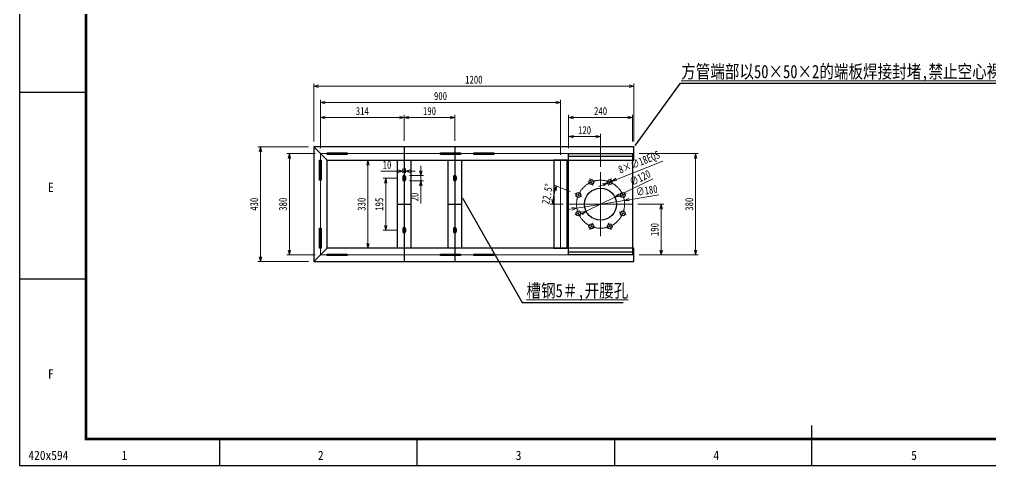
# Model space of a CAD drawing. Header units: millimetres. Extents: x 8637176 to 8643116, y -979721 to -975521.
# Drawn here: x 8637176 to 8640816, y -979721 to -978047 of the extents above; entities that cross this region are included whole.
import ezdxf
from ezdxf import colors
from ezdxf.entities.mleader import LeaderData, LeaderLine
from ezdxf.math import Vec2, Vec3

# ---------------------------------------------------------------- set-up
doc = ezdxf.new("R2010")
doc.units = ezdxf.units.MM
doc.header["$LTSCALE"] = 1000
doc.header["$PDSIZE"] = 0.1
doc.linetypes.add('CENTER', pattern=[2, 1.25, -0.25, 0.25, -0.25])
doc.linetypes.add('DASH', pattern=[0.35, 0.25, -0.1])
for name, color, linetype, lineweight in [('1_中心线', 1, 'CENTER', 9), ('5_文字线', 2, 'Continuous', 13), ('6文字层', 3, 'Continuous', 13), ('尺寸线层', 3, 'Continuous', 18)]:
    doc.layers.add(name, color=color, linetype=linetype, lineweight=lineweight)
doc.layers.add('3中心线层', color=1, linetype='CENTER')
doc.layers.add('图框', color=3, linetype='Continuous')
doc.styles.add('中英合写', font='', dxfattribs={"width": 0.8})
doc.styles.add('图框字体', font='', dxfattribs={"width": 0.8})
doc.styles.add('标题栏（黑体）', font='txt', dxfattribs={"width": 0.8})
doc.styles.get('中英合写').set_extended_font_data('SimSun')
doc.styles.get('图框字体').set_extended_font_data('SimSun')
doc.dimstyles.new('S50', dxfattribs={"dimscale": 50, "dimtxt": 3, "dimasz": 1.8, "dimexe": 1, "dimexo": 2, "dimgap": 0.9, "dimtad": 1, "dimdec": 0, "dimzin": 0, "dimdsep": 46, "dimtxsty": '中英合写', "dimblk": 'OPEN30', "dimcen": 0.09, "dimclrd": 3, "dimclre": 3, "dimclrt": 3, "dimadec": 0, "dimazin": 0, "dimtfac": 1, "dimtdec": 0, "dimtmove": 1, "dimatfit": 3, "dimldrblk": 'ARCHTICK', "dimfxl": 0, "dimtolj": 1, "dimtzin": 0, "dimlwd": -1, "dimlwe": -1, "dimarcsym": 0})

# ---------------------------------------------------------------- blocks, each defined once
blk = doc.blocks.new('_Open30')
at = {"color": 0, "linetype": 'ByBlock', "lineweight": -2}
for p, q in [((-1, 0.2679), (0, 0)), ((0, 0), (-1, -0.2679)), ((0, 0), (-1, 0))]:
    blk.add_line(p, q, dxfattribs=at)
blk = doc.blocks.new('*D20452')
at = {"layer": '6文字层', "color": 3}
for p, q in [((8638304, -978455.5), (8638304, -978405.1)), ((8638322, -978415.1), (8638599.8, -978415.1)), ((8638617.8, -978502.5), (8638617.8, -978405.1))]:
    blk.add_line(p, q, dxfattribs=at)
at = {"layer": 'Defpoints', "color": 0}
for p in [(8638617.8, -978415.1), (8638304, -978475.5), (8638617.8, -978522.5)]:
    blk.add_point(p, dxfattribs=at)
at = {"layer": '6文字层', "color": 3, "linetype": 'ByBlock', "xscale": 18, "yscale": 18, "zscale": 18, "rotation": 180}
blk.add_blockref('_Open30', (8638304, -978415.1), dxfattribs=at)
at = {"layer": '6文字层', "color": 3, "linetype": 'ByBlock', "xscale": 18, "yscale": 18, "zscale": 18}
blk.add_blockref('_Open30', (8638617.8, -978415.1), dxfattribs=at)
at = {"layer": '6文字层', "color": 3, "insert": (8638460.9, -978391.1), "char_height": 30, "attachment_point": 5, "style": '中英合写'}
blk.add_mtext('\\A1;314', dxfattribs=at)
blk = doc.blocks.new('_ArchTick')
at = {"color": 0, "linetype": 'ByBlock', "const_width": 0.4}
blk.add_lwpolyline([(-0.5, -0.5), (0.5, 0.5)], dxfattribs=at)
blk = doc.blocks.new('*D20453')
at = {"layer": '6文字层', "color": 3}
for p, q in [((8638617.8, -978502.5), (8638617.8, -978405.1)), ((8638635.8, -978415.1), (8638789.8, -978415.1)), ((8638807.8, -978502.5), (8638807.8, -978405.1))]:
    blk.add_line(p, q, dxfattribs=at)
at = {"layer": 'Defpoints', "color": 0}
for p in [(8638807.8, -978415.1), (8638617.8, -978522.5), (8638807.8, -978522.5)]:
    blk.add_point(p, dxfattribs=at)
at = {"layer": '6文字层', "color": 3, "linetype": 'ByBlock', "xscale": 18, "yscale": 18, "zscale": 18, "rotation": 180}
blk.add_blockref('_Open30', (8638617.8, -978415.1), dxfattribs=at)
at = {"layer": '6文字层', "color": 3, "linetype": 'ByBlock', "xscale": 18, "yscale": 18, "zscale": 18}
blk.add_blockref('_Open30', (8638807.8, -978415.1), dxfattribs=at)
at = {"layer": '6文字层', "color": 3, "insert": (8638712.8, -978391.1), "char_height": 30, "attachment_point": 5, "style": '中英合写'}
blk.add_mtext('\\A1;190', dxfattribs=at)
blk = doc.blocks.new('*D20455')
at = {"layer": '6文字层', "color": 3}
for p, q in [((8638592.8, -978643), (8638538.6, -978643)), ((8638548.6, -978661), (8638548.6, -978820)), ((8638592.8, -978838), (8638538.6, -978838))]:
    blk.add_line(p, q, dxfattribs=at)
at = {"layer": 'Defpoints', "color": 0}
for p in [(8638612.8, -978643), (8638548.6, -978838), (8638612.8, -978838)]:
    blk.add_point(p, dxfattribs=at)
at = {"layer": '6文字层', "color": 3, "linetype": 'ByBlock', "xscale": 18, "yscale": 18, "zscale": 18}
for p, rotation in [((8638548.6, -978643), 90), ((8638548.6, -978838), 270)]:
    blk.add_blockref('_Open30', p, dxfattribs=dict(at, rotation=rotation))
at = {"layer": '6文字层', "color": 3, "insert": (8638524.6, -978740.5), "char_height": 30, "attachment_point": 5, "rotation": 90, "style": '中英合写'}
blk.add_mtext('\\A1;195', dxfattribs=at)
blk = doc.blocks.new('*D20467')
at = {"layer": '6文字层', "color": 3}
for p, q in [((8638597.8, -978575.5), (8638472.2, -978575.5)), ((8638482.2, -978887.5), (8638482.2, -978593.5)), ((8638597.8, -978905.5), (8638472.2, -978905.5))]:
    blk.add_line(p, q, dxfattribs=at)
at = {"layer": 'Defpoints', "color": 0}
for p in [(8638482.2, -978575.5), (8638617.8, -978575.5), (8638617.8, -978905.5)]:
    blk.add_point(p, dxfattribs=at)
at = {"layer": '6文字层', "color": 3, "linetype": 'ByBlock', "xscale": 18, "yscale": 18, "zscale": 18}
for p, rotation in [((8638482.2, -978575.5), 90), ((8638482.2, -978905.5), 270)]:
    blk.add_blockref('_Open30', p, dxfattribs=dict(at, rotation=rotation))
at = {"layer": '6文字层', "color": 3, "insert": (8638458.2, -978740.5), "char_height": 30, "attachment_point": 5, "rotation": 90, "style": '中英合写'}
blk.add_mtext('\\A1;330', dxfattribs=at)
blk = doc.blocks.new('*D20469')
at = {"layer": 'Defpoints', "color": 0}
for p in [(8639407.9, -978714.2), (8639300.1, -978766.9)]:
    blk.add_point(p, dxfattribs=at)
at = {"layer": '尺寸线层', "color": 3}
for p, q in [((8639424.1, -978706.3), (8639550.2, -978644.7)), ((8639300.1, -978766.9), (8639407.9, -978714.2)), ((8639283.9, -978774.8), (8639267.8, -978782.7))]:
    blk.add_line(p, q, dxfattribs=at)
at = {"layer": '尺寸线层', "color": 3, "linetype": 'ByBlock', "xscale": 18, "yscale": 18, "zscale": 18}
for p, rotation in [((8639407.9, -978714.2), 206.0336914400321), ((8639300.1, -978766.9), 26.0336914400321)]:
    blk.add_blockref('_Open30', p, dxfattribs=dict(at, rotation=rotation))
at = {"layer": '尺寸线层', "color": 3, "insert": (8639502, -978641.5), "char_height": 30, "attachment_point": 5, "rotation": 26.0337, "style": '中英合写'}
blk.add_mtext('\\A1;∅120', dxfattribs=at)
blk = doc.blocks.new('*D20470')
at = {"layer": 'Defpoints', "color": 0}
for p in [(8639442.9, -978726.4), (8639265.1, -978754.7)]:
    blk.add_point(p, dxfattribs=at)
at = {"layer": '尺寸线层', "color": 3}
for p, q in [((8639265.1, -978754.7), (8639442.9, -978726.4)), ((8639460.7, -978723.6), (8639572.1, -978705.9)), ((8639247.4, -978757.5), (8639229.6, -978760.3))]:
    blk.add_line(p, q, dxfattribs=at)
at = {"layer": '尺寸线层', "color": 3, "linetype": 'ByBlock', "xscale": 18, "yscale": 18, "zscale": 18}
for p, rotation in [((8639442.9, -978726.4), 189.0318976017394), ((8639265.1, -978754.7), 9.031897601739416)]:
    blk.add_blockref('_Open30', p, dxfattribs=dict(at, rotation=rotation))
at = {"layer": '尺寸线层', "color": 3, "insert": (8639526.9, -978688.7), "char_height": 30, "attachment_point": 5, "rotation": 9.0319, "style": '中英合写'}
blk.add_mtext('\\A1;∅180', dxfattribs=at)
blk = doc.blocks.new('*D20472')
at = {"layer": 'Defpoints', "color": 0}
for p in [(8639380.1, -978660.7), (8639396.8, -978654.1)]:
    blk.add_point(p, dxfattribs=at)
at = {"layer": '尺寸线层', "color": 3}
for p, q in [((8639587.5, -978578.8), (8639413.6, -978647.5)), ((8639363.3, -978667.3), (8639346.6, -978673.9)), ((8639380.1, -978660.7), (8639396.8, -978654.1))]:
    blk.add_line(p, q, dxfattribs=at)
at = {"layer": '尺寸线层', "color": 3, "linetype": 'ByBlock', "xscale": 18, "yscale": 18, "zscale": 18}
for p, rotation in [((8639396.8, -978654.1), 201.5337526135864), ((8639380.1, -978660.7), 21.53375261358642)]:
    blk.add_blockref('_Open30', p, dxfattribs=dict(at, rotation=rotation))
at = {"layer": '尺寸线层', "color": 3, "insert": (8639499.5, -978586), "char_height": 30, "attachment_point": 5, "rotation": 21.5338, "style": '中英合写'}
blk.add_mtext('\\A1;{8×∅18EQS}{}{\\H0.7x;}}{}}{}', dxfattribs=at)
blk = doc.blocks.new('*D20473')
at = {"layer": 'Defpoints', "color": 0}
for p in [(8639181.5, -978694.3), (8639257.9, -978700.7), (8639283.8, -978711.4), (8639234, -978740.5), (8639474, -978740.5)]:
    blk.add_point(p, dxfattribs=at)
at = {"layer": '尺寸线层', "color": 3}
for p, q in [((8639239.5, -978693.1), (8639179.8, -978668.4)), ((8639214, -978740.5), (8639165.4, -978740.5))]:
    blk.add_line(p, q, dxfattribs=at)
blk.add_arc((8639354, -978740.5), 178.6, 163.2776, 174.2224, dxfattribs=at)
at = {"layer": '尺寸线层', "color": 3, "linetype": 'ByBlock', "xscale": 18, "yscale": 18, "zscale": 18}
for p, rotation in [((8639189, -978672.2), 70.38880204348605), ((8639175.4, -978740.5), 267.1111979574606)]:
    blk.add_blockref('_Open30', p, dxfattribs=dict(at, rotation=rotation))
at = {"layer": '尺寸线层', "color": 3, "insert": (8639154.3, -978702.3), "char_height": 30, "attachment_point": 5, "rotation": 79.1621, "style": '中英合写'}
blk.add_mtext('\\A1;22.5%%d', dxfattribs=at)
blk = doc.blocks.new('*D20725')
at = {"layer": 'Defpoints', "color": 0}
for p in [(8638622.8, -978616.6), (8638612.8, -978643), (8638622.8, -978643)]:
    blk.add_point(p, dxfattribs=at)
at = {"layer": '尺寸线层', "color": 3}
for p, q in [((8638594.8, -978616.6), (8638530.1, -978616.6)), ((8638612.8, -978623), (8638612.8, -978606.6)), ((8638612.8, -978616.6), (8638622.8, -978616.6)), ((8638622.8, -978623), (8638622.8, -978606.6)), ((8638640.8, -978616.6), (8638658.8, -978616.6))]:
    blk.add_line(p, q, dxfattribs=at)
at = {"layer": '尺寸线层', "color": 3, "linetype": 'ByBlock', "xscale": 18, "yscale": 18, "zscale": 18}
blk.add_blockref('_Open30', (8638612.8, -978616.6), dxfattribs=at)
at = {"layer": '尺寸线层', "color": 3, "linetype": 'ByBlock', "xscale": 18, "yscale": 18, "zscale": 18, "rotation": 180}
blk.add_blockref('_Open30', (8638622.8, -978616.6), dxfattribs=at)
at = {"layer": '尺寸线层', "color": 3, "insert": (8638553.5, -978592.6), "char_height": 30, "attachment_point": 5, "style": '中英合写'}
blk.add_mtext('\\A1;10', dxfattribs=at)
blk = doc.blocks.new('*D20726')
at = {"layer": 'Defpoints', "color": 0}
for p in [(8638617.8, -978633), (8638617.8, -978653), (8638680.4, -978653)]:
    blk.add_point(p, dxfattribs=at)
at = {"layer": '尺寸线层', "color": 3}
for p, q in [((8638680.4, -978615), (8638680.4, -978597)), ((8638637.8, -978633), (8638690.4, -978633)), ((8638637.8, -978653), (8638690.4, -978653)), ((8638680.4, -978633), (8638680.4, -978653)), ((8638680.4, -978671), (8638680.4, -978737.9))]:
    blk.add_line(p, q, dxfattribs=at)
at = {"layer": '尺寸线层', "color": 3, "linetype": 'ByBlock', "xscale": 18, "yscale": 18, "zscale": 18}
for p, rotation in [((8638680.4, -978633), 270), ((8638680.4, -978653), 90)]:
    blk.add_blockref('_Open30', p, dxfattribs=dict(at, rotation=rotation))
at = {"layer": '尺寸线层', "color": 3, "insert": (8638656.4, -978713.5), "char_height": 30, "attachment_point": 5, "rotation": 90, "style": '中英合写'}
blk.add_mtext('\\A1;20', dxfattribs=at)
blk = doc.blocks.new('*D20732')
at = {"layer": '6文字层', "color": 3}
for p, q in [((8638279, -978505.5), (8638279, -978287.4)), ((8639479, -978505.5), (8639479, -978287.4)), ((8638297, -978297.4), (8639461, -978297.4))]:
    blk.add_line(p, q, dxfattribs=at)
at = {"layer": 'Defpoints', "color": 0}
for p in [(8639479, -978297.4), (8638279, -978525.5), (8639479, -978525.5)]:
    blk.add_point(p, dxfattribs=at)
at = {"layer": '6文字层', "color": 3, "linetype": 'ByBlock', "xscale": 18, "yscale": 18, "zscale": 18, "rotation": 180}
blk.add_blockref('_Open30', (8638279, -978297.4), dxfattribs=at)
at = {"layer": '6文字层', "color": 3, "linetype": 'ByBlock', "xscale": 18, "yscale": 18, "zscale": 18}
blk.add_blockref('_Open30', (8639479, -978297.4), dxfattribs=at)
at = {"layer": '6文字层', "color": 3, "insert": (8638879, -978273.4), "char_height": 30, "attachment_point": 5, "style": '中英合写'}
blk.add_mtext('\\A1;1200', dxfattribs=at)
blk = doc.blocks.new('*D20759')
at = {"layer": '6文字层', "color": 3}
for p, q in [((8638304, -978530.5), (8638304, -978348.7)), ((8639186, -978358.7), (8638322, -978358.7)), ((8639204, -978555.5), (8639204, -978348.7))]:
    blk.add_line(p, q, dxfattribs=at)
at = {"layer": 'Defpoints', "color": 0}
for p in [(8638304, -978358.7), (8638304, -978550.5), (8639204, -978575.5)]:
    blk.add_point(p, dxfattribs=at)
at = {"layer": '6文字层', "color": 3, "linetype": 'ByBlock', "xscale": 18, "yscale": 18, "zscale": 18, "rotation": 180}
blk.add_blockref('_Open30', (8638304, -978358.7), dxfattribs=at)
at = {"layer": '6文字层', "color": 3, "linetype": 'ByBlock', "xscale": 18, "yscale": 18, "zscale": 18}
blk.add_blockref('_Open30', (8639204, -978358.7), dxfattribs=at)
at = {"layer": '6文字层', "color": 3, "insert": (8638754, -978334.7), "char_height": 30, "attachment_point": 5, "style": '中英合写'}
blk.add_mtext('\\A1;900', dxfattribs=at)
blk = doc.blocks.new('*U20770')
blk.add_circle((0, 0), 9)
at = {"layer": '1_中心线'}
blk.add_line((-5.4, 12.9), (5.4, -12.9), dxfattribs=at)
blk = doc.blocks.new('*U20769')
at = {"color": 0, "linetype": 'ByBlock', "lineweight": -2}
blk.add_blockref('*U20770', (28464, 2108.7), dxfattribs=at)
for p, rotation in [((28532.8, 2108.7), 314.9999999999999), ((28415.3, 2060), 45), ((28581.6, 2060), 270), ((28581.6, 1991.1), 225), ((28415.3, 1991.1), 90), ((28464, 1942.4), 135), ((28532.8, 1942.4), 180)]:
    blk.add_blockref('*U20770', p, dxfattribs=dict(at, rotation=rotation))
blk = doc.blocks.new('*U20771')
blk.add_lwpolyline([(25, 0), (25, 330), (-25, 330), (-25, 0)], close=True)
at = {"layer": '1_中心线'}
blk.add_line((0, 0), (0, 330), dxfattribs=at)
blk = doc.blocks.new('俯视图2振动给料钢架242342424')
for p, q in [((60, -75), (10, -25)), ((343.8, -137.5), (343.8, -147.5)), ((353.8, -137.5), (353.8, -147.5)), ((533.8, -137.5), (533.8, -147.5)), ((543.8, -137.5), (543.8, -147.5)), ((343.8, -332.5), (343.8, -342.5)), ((353.8, -332.5), (353.8, -342.5)), ((533.8, -332.5), (533.8, -342.5)), ((543.8, -332.5), (543.8, -342.5)), ((60, -405), (10, -455))]:
    blk.add_line(p, q)
for points in [[(60, -75), (1210, -75), (1210, -25), (10, -25), (10, -75)], [(10, -75), (10, -405)], [(60, -405), (60, -75)], [(10, -405), (10, -455), (1210, -455), (1210, -405), (60, -405)]]:
    blk.add_lwpolyline(points)
at = {"color": 2, "linetype": 'Continuous'}
for points in [[(135, -47), (135, -53), (60, -53), (60, -47)], [(560, -47), (560, -53), (485, -53), (485, -47)], [(685, -47), (685, -53), (610, -53), (610, -47)], [(32, -75), (38, -75), (38, -150), (32, -150)], [(32, -330), (38, -330), (38, -405), (32, -405)], [(135, -427), (135, -433), (60, -433), (60, -427)], [(560, -427), (560, -433), (485, -433), (485, -427)], [(685, -427), (685, -433), (610, -433), (610, -427)]]:
    blk.add_lwpolyline(points, close=True, dxfattribs=at)
at = {"color": 2}
blk.add_lwpolyline([(965, -50), (1205, -50), (1205, -430), (965, -430)], close=True, dxfattribs=at)
at = {"color": 2, "linetype": 'DASH'}
for points in [[(965, -60), (1205, -60)], [(1205, -420), (965, -420)]]:
    blk.add_lwpolyline(points, dxfattribs=at)
for points in [[(323.8, -75), (373.8, -75), (373.8, -405), (323.8, -405)], [(513.8, -75), (563.8, -75), (563.8, -405), (513.8, -405)]]:
    blk.add_lwpolyline(points, close=True)
blk.add_circle((1085, -240), 60)
for centre, start, end in [((348.8, -137.5), 0, 180), ((538.8, -137.5), 0, 180), ((348.8, -147.5), 180, 0), ((538.8, -147.5), 180, 0), ((348.8, -332.5), 0, 180), ((538.8, -332.5), 0, 180), ((348.8, -342.5), 180, 0), ((538.8, -342.5), 180, 0)]:
    blk.add_arc(centre, 5, start, end)
at = {"layer": '1_中心线'}
for p, q in [((35, -50), (1210, -50)), ((35, -50), (35, -430)), ((1085, -120), (1085, -360)), ((1205, -240), (965, -240)), ((35, -430), (1210, -430))]:
    blk.add_line(p, q, dxfattribs=at)
blk.add_circle((1085, -240), 90, dxfattribs=at)
at = {"layer": '3中心线层'}
for p, q in [((348.8, -22), (348.8, -458)), ((538.8, -22), (538.8, -458)), ((320.8, -240), (376.8, -240)), ((510.8, -240), (566.8, -240))]:
    blk.add_line(p, q, dxfattribs=at)
at = {"rotation": 180}
blk.add_blockref('*U20771', (935, -75), dxfattribs=at)
blk.add_blockref('*U20769', (-27413.4, -2265.5))
blk = doc.blocks.new('*D20794')
at = {"layer": '6文字层', "color": 3}
for p, q in [((8638284, -978550.5), (8638177.5, -978550.5)), ((8638187.5, -978912.5), (8638187.5, -978568.5)), ((8638284, -978930.5), (8638177.5, -978930.5))]:
    blk.add_line(p, q, dxfattribs=at)
at = {"layer": 'Defpoints', "color": 0}
for p in [(8638187.5, -978550.5), (8638304, -978550.5), (8638304, -978930.5)]:
    blk.add_point(p, dxfattribs=at)
at = {"layer": '6文字层', "color": 3, "linetype": 'ByBlock', "xscale": 18, "yscale": 18, "zscale": 18}
for p, rotation in [((8638187.5, -978550.5), 90), ((8638187.5, -978930.5), 270)]:
    blk.add_blockref('_Open30', p, dxfattribs=dict(at, rotation=rotation))
at = {"layer": '6文字层', "color": 3, "insert": (8638163.5, -978740.5), "char_height": 30, "attachment_point": 5, "rotation": 90, "style": '中英合写'}
blk.add_mtext('\\A1;380', dxfattribs=at)
blk = doc.blocks.new('*D20795')
at = {"layer": '6文字层', "color": 3}
for p, q in [((8639494, -978740.5), (8639590.8, -978740.5)), ((8639580.8, -978758.5), (8639580.8, -978912.5)), ((8639499, -978930.5), (8639590.8, -978930.5))]:
    blk.add_line(p, q, dxfattribs=at)
at = {"layer": 'Defpoints', "color": 0}
for p in [(8639474, -978740.5), (8639479, -978930.5), (8639580.8, -978930.5)]:
    blk.add_point(p, dxfattribs=at)
at = {"layer": '6文字层', "color": 3, "linetype": 'ByBlock', "xscale": 18, "yscale": 18, "zscale": 18}
for p, rotation in [((8639580.8, -978740.5), 90), ((8639580.8, -978930.5), 270)]:
    blk.add_blockref('_Open30', p, dxfattribs=dict(at, rotation=rotation))
at = {"layer": '6文字层', "color": 3, "insert": (8639556.8, -978835.5), "char_height": 30, "attachment_point": 5, "rotation": 90, "style": '中英合写'}
blk.add_mtext('\\A1;190', dxfattribs=at)
blk = doc.blocks.new('*D20802')
at = {"layer": '6文字层', "color": 3}
for p, q in [((8639234, -978505.5), (8639234, -978405.1)), ((8639456, -978415.1), (8639252, -978415.1)), ((8639474, -978505.5), (8639474, -978405.1))]:
    blk.add_line(p, q, dxfattribs=at)
at = {"layer": 'Defpoints', "color": 0}
for p in [(8639234, -978415.1), (8639234, -978525.5), (8639474, -978525.5)]:
    blk.add_point(p, dxfattribs=at)
at = {"layer": '6文字层', "color": 3, "linetype": 'ByBlock', "xscale": 18, "yscale": 18, "zscale": 18, "rotation": 180}
blk.add_blockref('_Open30', (8639234, -978415.1), dxfattribs=at)
at = {"layer": '6文字层', "color": 3, "linetype": 'ByBlock', "xscale": 18, "yscale": 18, "zscale": 18}
blk.add_blockref('_Open30', (8639474, -978415.1), dxfattribs=at)
at = {"layer": '6文字层', "color": 3, "insert": (8639354, -978391.1), "char_height": 30, "attachment_point": 5, "style": '中英合写'}
blk.add_mtext('\\A1;240', dxfattribs=at)
blk = doc.blocks.new('A2hk')
at = {"color": 3, "linetype": 'ByBlock'}
for p, q in [((-594, 420), (-594, 0)), ((-594, 0), (0, 0))]:
    blk.add_line(p, q, dxfattribs=at)
at = {"color": 3}
for p, q in [((-569, 140), (-594, 140)), ((-569, 70), (-594, 70)), ((-297, 0), (-297, 15)), ((-519, 9.99), (-519, -0.01)), ((-445, 9.99), (-445, -0.01)), ((-371, 9.99), (-371, -0.01))]:
    blk.add_line(p, q, dxfattribs=at)
at = {"color": 3, "linetype": 'ByBlock', "const_width": 1, "flags": 128}
blk.add_lwpolyline([(-569, 10), (-10, 10), (-10, 410), (-569, 410)], close=True, dxfattribs=at)
at = {"layer": '5_文字线', "color": 2, "style": '图框字体', "width": 0.9}
for s, p in [('E', (-583.29, 102.62)), ('F', (-583.29, 32.62)), ('420x594', (-590.64, 2.09)), ('1', (-555.75, 2.09)), ('2', (-482.14, 2.08)), ('3', (-407.98, 2.08)), ('4', (-333.86, 2.08)), ('5', (-259.75, 2.09))]:
    blk.add_text(s, height=3.5, dxfattribs=at).set_placement(p)
blk = doc.blocks.new('*D21384')
at = {"layer": '6文字层', "color": 3}
for p, q in [((8638259, -978525.5), (8638069.6, -978525.5)), ((8638079.6, -978937.5), (8638079.6, -978543.5)), ((8638259, -978955.5), (8638069.6, -978955.5))]:
    blk.add_line(p, q, dxfattribs=at)
at = {"layer": 'Defpoints', "color": 0}
for p in [(8638079.6, -978525.5), (8638279, -978525.5), (8638279, -978955.5)]:
    blk.add_point(p, dxfattribs=at)
at = {"layer": '6文字层', "color": 3, "linetype": 'ByBlock', "xscale": 18, "yscale": 18, "zscale": 18}
for p, rotation in [((8638079.6, -978525.5), 90), ((8638079.6, -978955.5), 270)]:
    blk.add_blockref('_Open30', p, dxfattribs=dict(at, rotation=rotation))
at = {"layer": '6文字层', "color": 3, "insert": (8638055.6, -978740.5), "char_height": 30, "attachment_point": 5, "rotation": 90, "style": '中英合写'}
blk.add_mtext('\\A1;430', dxfattribs=at)
blk = doc.blocks.new('*D21385')
at = {"layer": '6文字层', "color": 3}
for p, q in [((8639499, -978550.5), (8639720.3, -978550.5)), ((8639710.3, -978912.5), (8639710.3, -978568.5)), ((8639499, -978930.5), (8639720.3, -978930.5))]:
    blk.add_line(p, q, dxfattribs=at)
at = {"layer": 'Defpoints', "color": 0}
for p in [(8639479, -978550.5), (8639710.3, -978550.5), (8639479, -978930.5)]:
    blk.add_point(p, dxfattribs=at)
at = {"layer": '6文字层', "color": 3, "linetype": 'ByBlock', "xscale": 18, "yscale": 18, "zscale": 18}
for p, rotation in [((8639710.3, -978550.5), 90), ((8639710.3, -978930.5), 270)]:
    blk.add_blockref('_Open30', p, dxfattribs=dict(at, rotation=rotation))
at = {"layer": '6文字层', "color": 3, "insert": (8639686.3, -978740.5), "char_height": 30, "attachment_point": 5, "rotation": 90, "style": '中英合写'}
blk.add_mtext('\\A1;380', dxfattribs=at)
blk = doc.blocks.new('*D21387')
at = {"layer": '6文字层', "color": 3}
for p, q in [((8639234, -978530.5), (8639234, -978476.9)), ((8639336, -978486.9), (8639252, -978486.9)), ((8639354, -978600.5), (8639354, -978476.9))]:
    blk.add_line(p, q, dxfattribs=at)
at = {"layer": 'Defpoints', "color": 0}
for p in [(8639234, -978486.9), (8639234, -978550.5), (8639354, -978620.5)]:
    blk.add_point(p, dxfattribs=at)
at = {"layer": '6文字层', "color": 3, "linetype": 'ByBlock', "xscale": 18, "yscale": 18, "zscale": 18, "rotation": 180}
blk.add_blockref('_Open30', (8639234, -978486.9), dxfattribs=at)
at = {"layer": '6文字层', "color": 3, "linetype": 'ByBlock', "xscale": 18, "yscale": 18, "zscale": 18}
blk.add_blockref('_Open30', (8639354, -978486.9), dxfattribs=at)
at = {"layer": '6文字层', "color": 3, "insert": (8639294, -978462.9), "char_height": 30, "attachment_point": 5, "style": '中英合写'}
blk.add_mtext('\\A1;120', dxfattribs=at)

msp = doc.modelspace()

# ---------------------------------------------------------------- block references
msp.add_blockref('俯视图2振动给料钢架242342424', (8638269, -978500.5))
at = {"layer": '图框', "xscale": 10, "yscale": 10, "zscale": 10}
msp.add_blockref('A2hk', (8643115.7, -979721.1), dxfattribs=at)

# ---------------------------------------------------------------- dimensions: what is measured, and where the dimension line sits
at = {"layer": '6文字层'}
for base, p1, p2, override, picture, middle in [((8639479, -978297.4), (8638279, -978525.5), (8639479, -978525.5), {"dimscale": 10}, '*D20732', (8638879, -978273.4)), ((8638304, -978358.7), (8639204, -978575.5), (8638304, -978550.5), {"dimscale": 10}, '*D20759', (8638754, -978334.7)), ((8638617.8, -978415.1), (8638304, -978475.5), (8638617.8, -978522.5), {"dimscale": 10}, '*D20452', (8638460.9, -978391.1)), ((8638807.8, -978415.1), (8638617.8, -978522.5), (8638807.8, -978522.5), {"dimscale": 10}, '*D20453', (8638712.8, -978391.1)), ((8639234, -978415.1), (8639474, -978525.5), (8639234, -978525.5), {"dimscale": 10}, '*D20802', (8639354, -978391.1)), ((8639234, -978486.9), (8639354, -978620.5), (8639234, -978550.5), {"dimscale": 10, "dimtxsty": '中英合写', "dimldrblk": 'ArchTick'}, '*D21387', (8639294, -978462.9))]:
    dim = msp.add_linear_dim(base=base, p1=p1, p2=p2, dimstyle='S50', override=override, dxfattribs=at)
    dim.commit()
    dim.dimension.update_dxf_attribs({"geometry": picture, "text_midpoint": middle})
for base, p1, p2, override, picture, middle in [((8638079.6, -978525.5), (8638279, -978955.5), (8638279, -978525.5), {"dimscale": 10, "dimtxsty": '中英合写', "dimldrblk": 'ArchTick'}, '*D21384', (8638055.6, -978740.5)), ((8638187.5, -978550.5), (8638304, -978930.5), (8638304, -978550.5), {"dimscale": 10}, '*D20794', (8638163.5, -978740.5)), ((8638482.2, -978575.5), (8638617.8, -978905.5), (8638617.8, -978575.5), {"dimscale": 10}, '*D20467', (8638458.2, -978740.5)), ((8639710.3, -978550.5), (8639479, -978930.5), (8639479, -978550.5), {"dimscale": 10, "dimtxsty": '中英合写', "dimldrblk": 'ArchTick'}, '*D21385', (8639686.3, -978740.5)), ((8638548.6, -978838), (8638612.8, -978643), (8638612.8, -978838), {"dimscale": 10}, '*D20455', (8638524.6, -978740.5)), ((8639580.8, -978930.5), (8639474, -978740.5), (8639479, -978930.5), {"dimscale": 10}, '*D20795', (8639556.8, -978835.5))]:
    dim = msp.add_linear_dim(base=base, p1=p1, p2=p2, angle=90, dimstyle='S50', override=override, dxfattribs=at)
    dim.commit()
    dim.dimension.update_dxf_attribs({"geometry": picture, "text_midpoint": middle})
at = {"layer": '尺寸线层'}
dim = msp.add_diameter_dim_2p(p1=(8639380.1, -978660.7), p2=(8639396.8, -978654.1), text='{8×<>EQS}{}{\\H0.7x;}}{}}{}', dimstyle='S50', override={"dimscale": 10, "dimtxsty": '中英合写', "dimldrblk": 'ArchTick'}, dxfattribs=at)
dim.commit()
dim.dimension.update_dxf_attribs({"geometry": '*D20472', "text_midpoint": (8639499.5, -978586)})
dim = msp.add_linear_dim(base=(8638622.8, -978616.6), p1=(8638612.8, -978643), p2=(8638622.8, -978643), dimstyle='S50', override={"dimscale": 10, "dimtad": 3, "dimtxsty": '中英合写', "dimtmove": 0, "dimldrblk": 'ArchTick'}, dxfattribs=at)
dim.commit()
dim.dimension.update_dxf_attribs({"geometry": '*D20725', "text_midpoint": (8638553.5, -978616.6), "dimtype": 160})
dim = msp.add_linear_dim(base=(8638680.4, -978653), p1=(8638617.8, -978633), p2=(8638617.8, -978653), angle=90, dimstyle='S50', override={"dimscale": 10, "dimtad": 3, "dimtxsty": '中英合写', "dimtmove": 0, "dimldrblk": 'ArchTick'}, dxfattribs=at)
dim.commit()
dim.dimension.update_dxf_attribs({"geometry": '*D20726', "text_midpoint": (8638656.4, -978713.5)})
for p1, p2, picture, middle in [((8639300.1, -978766.9), (8639407.9, -978714.2), '*D20469', (8639512.5, -978663.1)), ((8639265.1, -978754.7), (8639442.9, -978726.4), '*D20470', (8639530.7, -978712.4))]:
    dim = msp.add_diameter_dim_2p(p1=p1, p2=p2, dimstyle='S50', override={"dimscale": 10, "dimtxsty": '中英合写', "dimldrblk": 'ArchTick'}, dxfattribs=at)
    dim.commit()
    dim.dimension.update_dxf_attribs({"geometry": picture, "text_midpoint": middle, "dimtype": 163})
dim = msp.add_angular_dim_2l(base=(8639181.5188, -978694.3137), line1=((8639474.0133, -978740.5335), (8639234.0133, -978740.5335)), line2=((8639257.9298, -978700.7344), (8639283.7984, -978711.4495)), dimstyle='S50', override={"dimscale": 10, "dimtad": 3, "dimtxsty": '中英合写', "dimadec": 1, "dimtmove": 0, "dimldrblk": 'ArchTick'}, dxfattribs=at)
dim.commit()
dim.dimension.update_dxf_attribs({"geometry": '*D20473', "text_midpoint": (8639178.6191, -978706.955), "dimtype": 162})

# ---------------------------------------------------------------- leaders
ml = msp.add_multileader_mtext('Standard', dxfattribs=at)
ml.set_content('{\\L\\f宋体|b0|i0|c134|p2;\\C2;方管端部以50×50×2的端板焊接封堵,禁止空心裸露}', style='标题栏（黑体）')
ml.set_leader_properties()
ml.build(insert=Vec2(0, 0))
ml.multileader.update_dxf_attribs({"text_left_attachment_type": 8, "text_right_attachment_type": 6, "dogleg_length": 0.36, "arrow_head_size": 10})
ctx = ml.context
ctx.base_point, ctx.char_height, ctx.arrow_head_size, ctx.plane_origin = Vec3(8639654.2, -978286.7), 50, 10, Vec3(8640180.7, -978316.9)
ctx.left_attachment, ctx.right_attachment = 8, 6
notes = []
notes.append((ctx, [(0, (1, 1, 0), (8639653.9, -978286.7), (1, 0), 0.36, [(0, [(8639479, -978527.1)], 0, [])])]))
ctx.mtext.insert, ctx.mtext.flow_direction = Vec3(8639656.2, -978217.7), 5
ml = msp.add_multileader_mtext('Standard', dxfattribs=at)
ml.set_content('{\\L\\fSimSun|b0|i0|c134|p2;\\C2;槽钢5＃,开腰孔}', style='标题栏（黑体）')
ml.set_leader_properties()
ml.build(insert=Vec2(0, 0))
ml.multileader.update_dxf_attribs({"text_left_attachment_type": 8, "text_right_attachment_type": 6, "dogleg_length": 0.36, "arrow_head_size": 10})
ctx = ml.context
ctx.base_point, ctx.char_height, ctx.arrow_head_size, ctx.plane_origin = Vec3(8639060.1, -979108.7), 50, 10, Vec3(8639103.7, -978717.6)
ctx.left_attachment, ctx.right_attachment, ctx.text_align_type = 8, 6, 2
notes.append((ctx, [(0, (1, 1, 0), (8639059.7, -979108.7), (1, 0), 0.36, [(0, [(8638832.8, -978710.8)], 0, [])])]))
ctx.mtext.insert, ctx.mtext.alignment, ctx.mtext.flow_direction = Vec3(8639458, -979039.7), 3, 5
for ctx, leaders in notes:
    for number, flags, end, landing, length, lines in leaders:
        leader = LeaderData()
        leader.index, (leader.has_last_leader_line, leader.has_dogleg_vector, leader.attachment_direction) = number, flags
        leader.last_leader_point, leader.dogleg_vector, leader.dogleg_length = Vec3(end), Vec3(landing), length
        for number, points, colour, breaks in lines:
            line = LeaderLine()
            line.index, line.vertices, line.color, line.breaks = number, Vec3.list(points), colors.encode_raw_color(colour), breaks
            leader.lines.append(line)
        ctx.leaders.append(leader)

doc.saveas('drawing.dxf')
